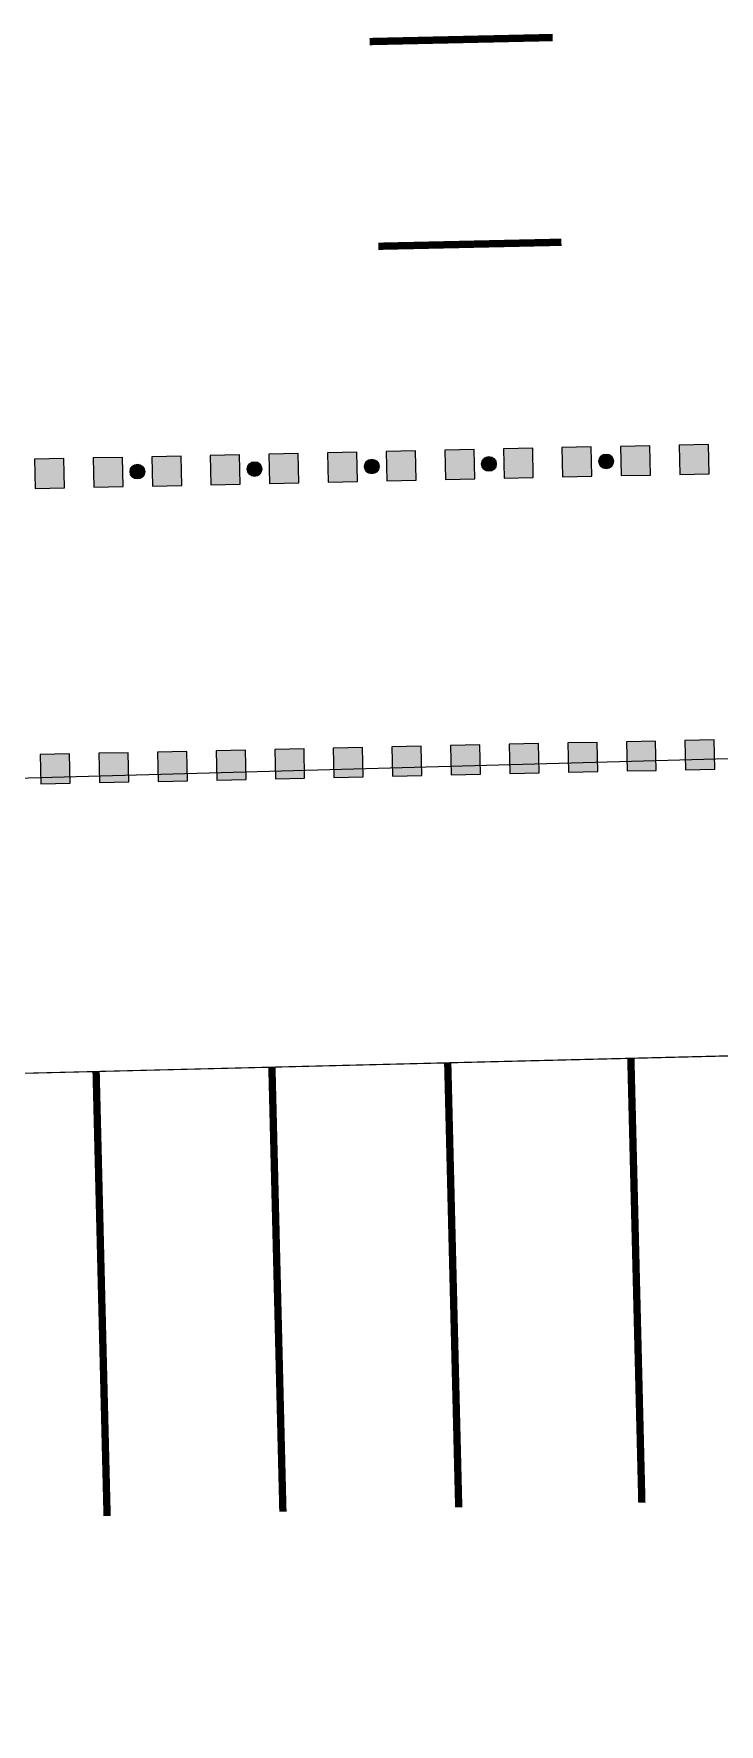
# Model space of a CAD drawing. Header units: metres. Extents: x 668617 to 675126, y 2286318 to 2293677.
# Drawn here: x 670241.24 to 670250.59, y 2287216.79 to 2287239.86 of the extents above; entities that cross this region are included whole.
import ezdxf

# ---------------------------------------------------------------- set-up
doc = ezdxf.new("R2010")
doc.units = ezdxf.units.M
doc.header["$MEASUREMENT"] = 0
for name, color, linetype in [('DMTG-B-CuadrosVerdes', 94, 'Continuous'), ('DMTG-M-VIALETON', 92, 'Continuous'), ('DMTG-PB-BANQUETAS', 251, 'Continuous'), ('DMTG-PB-LOTIFICACION', 253, 'Continuous'), ('DMTG-PB-MANZANAS', 251, 'Continuous'), ('DMTG-SH-LINEA BLANCA', 252, 'Continuous'), ('DMTG-SH-LINEA DISCONTINUA', 252, 'Continuous')]:
    doc.layers.add(name, color=color, linetype=linetype)

# ---------------------------------------------------------------- blocks, each defined once
blk = doc.blocks.new('*U249')
at = {"layer": 'DMTG-SH-LINEA DISCONTINUA', "const_width": 0.1}
blk.add_lwpolyline([(0, 0), (2.5, 0)], dxfattribs=at)
blk = doc.blocks.new('*U250')
at = {"layer": 'DMTG-SH-LINEA DISCONTINUA', "color": 0, "linetype": 'ByBlock', "lineweight": -2, "transparency": 16777216, "rotation": 181.6857893177193}
blk.add_blockref('*U249', (679820.462, 2285442.88), dxfattribs=at)
blk = doc.blocks.new('*U247')
at = {"layer": 'DMTG-SH-LINEA DISCONTINUA', "const_width": 0.1}
blk.add_lwpolyline([(0, 0), (2.5, 0)], dxfattribs=at)
blk = doc.blocks.new('*U248')
at = {"layer": 'DMTG-SH-LINEA DISCONTINUA', "color": 0, "linetype": 'ByBlock', "lineweight": -2, "transparency": 16777216, "rotation": 181.6857893177193}
blk.add_blockref('*U247', (679820.462, 2285442.88), dxfattribs=at)
blk = doc.blocks.new('*U205')
h = blk.add_hatch(color=256)
h.dxf.hatch_style = 1
h.paths.add_polyline_path([(15.21, 4.03), (15.61, 4.03), (15.61, 4.43), (15.21, 4.43)])
h = blk.add_hatch(color=256)
h.dxf.hatch_style = 1
h.paths.add_polyline_path([(15.21, 4.03), (15.61, 4.03), (15.61, 4.43), (15.21, 4.43)])
h = blk.add_hatch(color=256)
h.dxf.hatch_style = 1
h.paths.add_polyline_path([(16.01, 4.03), (16.41, 4.03), (16.41, 4.43), (16.01, 4.43)])
h = blk.add_hatch(color=256)
h.dxf.hatch_style = 1
h.paths.add_polyline_path([(16.01, 4.03), (16.41, 4.03), (16.41, 4.43), (16.01, 4.43)])
h = blk.add_hatch(color=256)
h.dxf.hatch_style = 1
h.paths.add_polyline_path([(16.81, 4.03), (17.21, 4.03), (17.21, 4.43), (16.81, 4.43)])
h = blk.add_hatch(color=256)
h.dxf.hatch_style = 1
h.paths.add_polyline_path([(16.81, 4.03), (17.21, 4.03), (17.21, 4.43), (16.81, 4.43)])
h = blk.add_hatch(color=256)
h.dxf.hatch_style = 1
h.paths.add_polyline_path([(17.61, 4.03), (18.01, 4.03), (18.01, 4.43), (17.61, 4.43)])
h = blk.add_hatch(color=256)
h.dxf.hatch_style = 1
h.paths.add_polyline_path([(17.61, 4.03), (18.01, 4.03), (18.01, 4.43), (17.61, 4.43)])
h = blk.add_hatch(color=256)
h.dxf.hatch_style = 1
h.paths.add_polyline_path([(18.41, 4.03), (18.81, 4.03), (18.81, 4.43), (18.41, 4.43)])
h = blk.add_hatch(color=256)
h.dxf.hatch_style = 1
h.paths.add_polyline_path([(18.41, 4.03), (18.81, 4.03), (18.81, 4.43), (18.41, 4.43)])
h = blk.add_hatch(color=256)
h.dxf.hatch_style = 1
h.paths.add_polyline_path([(19.21, 4.03), (19.61, 4.03), (19.61, 4.43), (19.21, 4.43)])
h = blk.add_hatch(color=256)
h.dxf.hatch_style = 1
h.paths.add_polyline_path([(19.21, 4.03), (19.61, 4.03), (19.61, 4.43), (19.21, 4.43)])
h = blk.add_hatch(color=256)
h.dxf.hatch_style = 1
h.paths.add_polyline_path([(20.01, 4.03), (20.41, 4.03), (20.41, 4.43), (20.01, 4.43)])
h = blk.add_hatch(color=256)
h.dxf.hatch_style = 1
h.paths.add_polyline_path([(20.01, 4.03), (20.41, 4.03), (20.41, 4.43), (20.01, 4.43)])
h = blk.add_hatch(color=256)
h.dxf.hatch_style = 1
h.paths.add_polyline_path([(20.81, 4.03), (21.21, 4.03), (21.21, 4.43), (20.81, 4.43)])
h = blk.add_hatch(color=256)
h.dxf.hatch_style = 1
h.paths.add_polyline_path([(20.81, 4.03), (21.21, 4.03), (21.21, 4.43), (20.81, 4.43)])
h = blk.add_hatch(color=256)
h.dxf.hatch_style = 1
h.paths.add_polyline_path([(21.61, 4.03), (22.01, 4.03), (22.01, 4.43), (21.61, 4.43)])
h = blk.add_hatch(color=256)
h.dxf.hatch_style = 1
h.paths.add_polyline_path([(21.61, 4.03), (22.01, 4.03), (22.01, 4.43), (21.61, 4.43)])
h = blk.add_hatch(color=256)
h.dxf.hatch_style = 1
h.paths.add_polyline_path([(22.41, 4.03), (22.81, 4.03), (22.81, 4.43), (22.41, 4.43)])
h = blk.add_hatch(color=256)
h.dxf.hatch_style = 1
h.paths.add_polyline_path([(22.41, 4.03), (22.81, 4.03), (22.81, 4.43), (22.41, 4.43)])
h = blk.add_hatch(color=256)
h.dxf.hatch_style = 1
h.paths.add_polyline_path([(23.21, 4.03), (23.61, 4.03), (23.61, 4.43), (23.21, 4.43)])
h = blk.add_hatch(color=256)
h.dxf.hatch_style = 1
h.paths.add_polyline_path([(23.21, 4.03), (23.61, 4.03), (23.61, 4.43), (23.21, 4.43)])
h = blk.add_hatch(color=256)
h.dxf.hatch_style = 1
h.paths.add_polyline_path([(24.01, 4.03), (24.41, 4.03), (24.41, 4.43), (24.01, 4.43)])
h = blk.add_hatch(color=256)
h.dxf.hatch_style = 1
h.paths.add_polyline_path([(15.2, 0), (15.6, 0), (15.6, 0.4), (15.2, 0.4)])
h = blk.add_hatch(color=256)
h.dxf.hatch_style = 1
h.paths.add_polyline_path([(15.2, 0), (15.6, 0), (15.6, 0.4), (15.2, 0.4)])
h = blk.add_hatch(color=256)
h.dxf.hatch_style = 1
h.paths.add_polyline_path([(16, 0), (16.4, 0), (16.4, 0.4), (16, 0.4)])
h = blk.add_hatch(color=256)
h.dxf.hatch_style = 1
h.paths.add_polyline_path([(16, 0), (16.4, 0), (16.4, 0.4), (16, 0.4)])
h = blk.add_hatch(color=256)
h.dxf.hatch_style = 1
h.paths.add_polyline_path([(16.8, 0), (17.2, 0), (17.2, 0.4), (16.8, 0.4)])
h = blk.add_hatch(color=256)
h.dxf.hatch_style = 1
h.paths.add_polyline_path([(16.8, 0), (17.2, 0), (17.2, 0.4), (16.8, 0.4)])
h = blk.add_hatch(color=256)
h.dxf.hatch_style = 1
h.paths.add_polyline_path([(17.6, 0), (18, 0), (18, 0.4), (17.6, 0.4)])
h = blk.add_hatch(color=256)
h.dxf.hatch_style = 1
h.paths.add_polyline_path([(17.6, 0), (18, 0), (18, 0.4), (17.6, 0.4)])
h = blk.add_hatch(color=256)
h.dxf.hatch_style = 1
h.paths.add_polyline_path([(18.4, 0), (18.8, 0), (18.8, 0.4), (18.4, 0.4)])
h = blk.add_hatch(color=256)
h.dxf.hatch_style = 1
h.paths.add_polyline_path([(18.4, 0), (18.8, 0), (18.8, 0.4), (18.4, 0.4)])
h = blk.add_hatch(color=256)
h.dxf.hatch_style = 1
h.paths.add_polyline_path([(19.2, 0), (19.6, 0), (19.6, 0.4), (19.2, 0.4)])
h = blk.add_hatch(color=256)
h.dxf.hatch_style = 1
h.paths.add_polyline_path([(19.2, 0), (19.6, 0), (19.6, 0.4), (19.2, 0.4)])
h = blk.add_hatch(color=256)
h.dxf.hatch_style = 1
h.paths.add_polyline_path([(20, 0), (20.4, 0), (20.4, 0.4), (20, 0.4)])
h = blk.add_hatch(color=256)
h.dxf.hatch_style = 1
h.paths.add_polyline_path([(20, 0), (20.4, 0), (20.4, 0.4), (20, 0.4)])
h = blk.add_hatch(color=256)
h.dxf.hatch_style = 1
h.paths.add_polyline_path([(20.8, 0), (21.2, 0), (21.2, 0.4), (20.8, 0.4)])
h = blk.add_hatch(color=256)
h.dxf.hatch_style = 1
h.paths.add_polyline_path([(20.8, 0), (21.2, 0), (21.2, 0.4), (20.8, 0.4)])
h = blk.add_hatch(color=256)
h.dxf.hatch_style = 1
h.paths.add_polyline_path([(21.6, 0), (22, 0), (22, 0.4), (21.6, 0.4)])
h = blk.add_hatch(color=256)
h.dxf.hatch_style = 1
h.paths.add_polyline_path([(21.6, 0), (22, 0), (22, 0.4), (21.6, 0.4)])
h = blk.add_hatch(color=256)
h.dxf.hatch_style = 1
h.paths.add_polyline_path([(22.4, 0), (22.8, 0), (22.8, 0.4), (22.4, 0.4)])
h = blk.add_hatch(color=256)
h.dxf.hatch_style = 1
h.paths.add_polyline_path([(22.4, 0), (22.8, 0), (22.8, 0.4), (22.4, 0.4)])
h = blk.add_hatch(color=256)
h.dxf.hatch_style = 1
h.paths.add_polyline_path([(23.2, 0), (23.6, 0), (23.6, 0.4), (23.2, 0.4)])
h = blk.add_hatch(color=256)
h.dxf.hatch_style = 1
h.paths.add_polyline_path([(23.2, 0), (23.6, 0), (23.6, 0.4), (23.2, 0.4)])
h = blk.add_hatch(color=256)
h.dxf.hatch_style = 1
h.paths.add_polyline_path([(24, 0), (24.4, 0), (24.4, 0.4), (24, 0.4)])
for points in [[(15.21, 4.03), (15.61, 4.03), (15.61, 4.43), (15.21, 4.43)], [(15.21, 4.03), (15.61, 4.03), (15.61, 4.43), (15.21, 4.43)], [(16.01, 4.03), (16.41, 4.03), (16.41, 4.43), (16.01, 4.43)], [(16.01, 4.03), (16.41, 4.03), (16.41, 4.43), (16.01, 4.43)], [(16.81, 4.03), (17.21, 4.03), (17.21, 4.43), (16.81, 4.43)], [(16.81, 4.03), (17.21, 4.03), (17.21, 4.43), (16.81, 4.43)], [(17.61, 4.03), (18.01, 4.03), (18.01, 4.43), (17.61, 4.43)], [(17.61, 4.03), (18.01, 4.03), (18.01, 4.43), (17.61, 4.43)], [(18.41, 4.03), (18.81, 4.03), (18.81, 4.43), (18.41, 4.43)], [(18.41, 4.03), (18.81, 4.03), (18.81, 4.43), (18.41, 4.43)], [(19.21, 4.03), (19.61, 4.03), (19.61, 4.43), (19.21, 4.43)], [(19.21, 4.03), (19.61, 4.03), (19.61, 4.43), (19.21, 4.43)], [(20.01, 4.03), (20.41, 4.03), (20.41, 4.43), (20.01, 4.43)], [(20.01, 4.03), (20.41, 4.03), (20.41, 4.43), (20.01, 4.43)], [(20.81, 4.03), (21.21, 4.03), (21.21, 4.43), (20.81, 4.43)], [(20.81, 4.03), (21.21, 4.03), (21.21, 4.43), (20.81, 4.43)], [(21.61, 4.03), (22.01, 4.03), (22.01, 4.43), (21.61, 4.43)], [(21.61, 4.03), (22.01, 4.03), (22.01, 4.43), (21.61, 4.43)], [(22.41, 4.03), (22.81, 4.03), (22.81, 4.43), (22.41, 4.43)], [(22.41, 4.03), (22.81, 4.03), (22.81, 4.43), (22.41, 4.43)], [(23.21, 4.03), (23.61, 4.03), (23.61, 4.43), (23.21, 4.43)], [(23.21, 4.03), (23.61, 4.03), (23.61, 4.43), (23.21, 4.43)], [(24.01, 4.03), (24.41, 4.03), (24.41, 4.43), (24.01, 4.43)], [(15.2, 0), (15.6, 0), (15.6, 0.4), (15.2, 0.4)], [(15.2, 0), (15.6, 0), (15.6, 0.4), (15.2, 0.4)], [(16, 0), (16.4, 0), (16.4, 0.4), (16, 0.4)], [(16, 0), (16.4, 0), (16.4, 0.4), (16, 0.4)], [(16.8, 0), (17.2, 0), (17.2, 0.4), (16.8, 0.4)], [(16.8, 0), (17.2, 0), (17.2, 0.4), (16.8, 0.4)], [(17.6, 0), (18, 0), (18, 0.4), (17.6, 0.4)], [(17.6, 0), (18, 0), (18, 0.4), (17.6, 0.4)], [(18.4, 0), (18.8, 0), (18.8, 0.4), (18.4, 0.4)], [(18.4, 0), (18.8, 0), (18.8, 0.4), (18.4, 0.4)], [(19.2, 0), (19.6, 0), (19.6, 0.4), (19.2, 0.4)], [(19.2, 0), (19.6, 0), (19.6, 0.4), (19.2, 0.4)], [(20, 0), (20.4, 0), (20.4, 0.4), (20, 0.4)], [(20, 0), (20.4, 0), (20.4, 0.4), (20, 0.4)], [(20.8, 0), (21.2, 0), (21.2, 0.4), (20.8, 0.4)], [(20.8, 0), (21.2, 0), (21.2, 0.4), (20.8, 0.4)], [(21.6, 0), (22, 0), (22, 0.4), (21.6, 0.4)], [(21.6, 0), (22, 0), (22, 0.4), (21.6, 0.4)], [(22.4, 0), (22.8, 0), (22.8, 0.4), (22.4, 0.4)], [(22.4, 0), (22.8, 0), (22.8, 0.4), (22.4, 0.4)], [(23.2, 0), (23.6, 0), (23.6, 0.4), (23.2, 0.4)], [(23.2, 0), (23.6, 0), (23.6, 0.4), (23.2, 0.4)], [(24, 0), (24.4, 0), (24.4, 0.4), (24, 0.4)]]:
    blk.add_lwpolyline(points, close=True)
blk = doc.blocks.new('*U206')
at = {"true_color": 0x58ba48}
h = blk.add_hatch(color=85, dxfattribs=at)
h.dxf.hatch_style = 1
h.paths.add_polyline_path([(18.142, 11.576, 1), (18.242, 11.576, 1)], flags=0)
h.paths.add_polyline_path([(18.141, 11.644), (18.13, 11.655, 0.062746), (18.113, 11.637), (18.123, 11.626, 0.413879), (18.141, 11.626, 0.414549)], flags=17)
h.paths.add_polyline_path([(18.138, 11.635, -1), (18.126, 11.635, -1)], flags=16)
h.paths.add_polyline_path([(18.142, 11.576, 1), (18.242, 11.576, 1)], flags=16)
h.paths.add_polyline_path([(18.253, 11.654), (18.242, 11.644, 0.413879), (18.242, 11.626, 0.414549), (18.26, 11.626), (18.271, 11.637, 0.062746)], flags=17)
h.paths.add_polyline_path([(18.257, 11.635, -1), (18.245, 11.635, -1)], flags=16)
h.paths.add_polyline_path([(18.27, 11.514), (18.26, 11.525, 0.413879), (18.242, 11.525, 0.414549), (18.242, 11.507), (18.253, 11.496, 0.062746)], flags=17)
h.paths.add_polyline_path([(18.245, 11.516, -1), (18.257, 11.516, -1)], flags=16)
h.paths.add_polyline_path([(18.141, 11.525, 0.414549), (18.123, 11.525), (18.112, 11.515, 0.062746), (18.13, 11.497), (18.141, 11.508, 0.413879)], flags=17)
h.paths.add_polyline_path([(18.126, 11.516, -1), (18.138, 11.516, -1)], flags=16)
h.paths.add_polyline_path([(18.271, 11.637), (18.26, 11.626, -0.414549), (18.242, 11.626, -0.413879), (18.242, 11.644), (18.253, 11.654, 0.342564), (18.13, 11.655), (18.141, 11.644, -0.414549), (18.141, 11.626, -0.413879), (18.123, 11.626), (18.113, 11.637, 0.166532), (18.092, 11.576, 0.166532), (18.112, 11.515), (18.123, 11.525, -0.414549), (18.141, 11.525, -0.413879), (18.141, 11.508), (18.13, 11.497, 0.342564), (18.253, 11.496), (18.242, 11.507, -0.414549), (18.242, 11.525, -0.413879), (18.26, 11.525), (18.27, 11.514, 0.166532), (18.292, 11.575, 0.166532)])
h.paths.add_polyline_path([(18.242, 11.576, -1), (18.142, 11.576, -1)], flags=0)
h.paths.add_polyline_path([(18.221, 11.631, 0.245947), (18.163, 11.631), (18.151, 11.653, -0.245947), (18.232, 11.653)], flags=16)
h.paths.add_polyline_path([(18.22, 11.52), (18.232, 11.498, -0.245947), (18.151, 11.498), (18.162, 11.52, 0.245947)], flags=16)
h = blk.add_hatch(color=85, dxfattribs=at)
h.dxf.hatch_style = 1
h.paths.add_polyline_path([(18.142, 11.576, 1), (18.242, 11.576, 1)])
at = {"true_color": 0xc7c8ca}
h = blk.add_hatch(color=9, dxfattribs=at)
h.dxf.hatch_style = 1
h.paths.add_polyline_path([(18.232, 11.653, 0.245947), (18.151, 11.653), (18.163, 11.631, -0.245947), (18.221, 11.631)])
h.paths.add_polyline_path([(18.232, 11.498), (18.22, 11.52, -0.245947), (18.162, 11.52), (18.151, 11.498, 0.245947)])
at = {"true_color": 0x58ba48}
h = blk.add_hatch(color=85, dxfattribs=at)
h.dxf.hatch_style = 1
h.paths.add_polyline_path([(19.742, 11.571, 1), (19.842, 11.571, 1)], flags=0)
h.paths.add_polyline_path([(19.741, 11.639), (19.73, 11.65, 0.062746), (19.713, 11.632), (19.723, 11.622, 0.413879), (19.741, 11.622, 0.414549)], flags=17)
h.paths.add_polyline_path([(19.738, 11.63, -1), (19.726, 11.63, -1)], flags=16)
h.paths.add_polyline_path([(19.742, 11.571, 1), (19.842, 11.571, 1)], flags=16)
h.paths.add_polyline_path([(19.853, 11.65), (19.842, 11.639, 0.413879), (19.842, 11.621, 0.414549), (19.86, 11.621), (19.871, 11.632, 0.062746)], flags=17)
h.paths.add_polyline_path([(19.857, 11.63, -1), (19.845, 11.63, -1)], flags=16)
h.paths.add_polyline_path([(19.87, 11.509), (19.86, 11.52, 0.413879), (19.842, 11.52, 0.414549), (19.842, 11.502), (19.853, 11.492, 0.062746)], flags=17)
h.paths.add_polyline_path([(19.845, 11.511, -1), (19.857, 11.511, -1)], flags=16)
h.paths.add_polyline_path([(19.741, 11.52, 0.414549), (19.723, 11.52), (19.712, 11.51, 0.062746), (19.73, 11.492), (19.741, 11.503, 0.413879)], flags=17)
h.paths.add_polyline_path([(19.726, 11.512, -1), (19.738, 11.512, -1)], flags=16)
h.paths.add_polyline_path([(19.871, 11.632), (19.86, 11.621, -0.414549), (19.842, 11.621, -0.413879), (19.842, 11.639), (19.853, 11.65, 0.342564), (19.73, 11.65), (19.741, 11.639, -0.414549), (19.741, 11.622, -0.413879), (19.723, 11.622), (19.713, 11.632, 0.166532), (19.692, 11.571, 0.166532), (19.712, 11.51), (19.723, 11.52, -0.414549), (19.741, 11.52, -0.413879), (19.741, 11.503), (19.73, 11.492, 0.342564), (19.853, 11.492), (19.842, 11.502, -0.414549), (19.842, 11.52, -0.413879), (19.86, 11.52), (19.87, 11.509, 0.166532), (19.892, 11.571, 0.166532)])
h.paths.add_polyline_path([(19.842, 11.571, -1), (19.742, 11.571, -1)], flags=0)
h.paths.add_polyline_path([(19.821, 11.626, 0.245947), (19.763, 11.626), (19.751, 11.648, -0.245947), (19.832, 11.648)], flags=16)
h.paths.add_polyline_path([(19.82, 11.515), (19.832, 11.493, -0.245947), (19.751, 11.493), (19.762, 11.516, 0.245947)], flags=16)
h = blk.add_hatch(color=85, dxfattribs=at)
h.dxf.hatch_style = 1
h.paths.add_polyline_path([(19.742, 11.571, 1), (19.842, 11.571, 1)])
at = {"true_color": 0xc7c8ca}
h = blk.add_hatch(color=9, dxfattribs=at)
h.dxf.hatch_style = 1
h.paths.add_polyline_path([(19.832, 11.648, 0.245947), (19.751, 11.648), (19.763, 11.626, -0.245947), (19.821, 11.626)])
h.paths.add_polyline_path([(19.832, 11.493), (19.82, 11.515, -0.245947), (19.762, 11.516), (19.751, 11.493, 0.245947)])
at = {"true_color": 0x58ba48}
h = blk.add_hatch(color=85, dxfattribs=at)
h.dxf.hatch_style = 1
h.paths.add_polyline_path([(21.342, 11.566, 1), (21.442, 11.566, 1)], flags=0)
h.paths.add_polyline_path([(21.341, 11.634), (21.33, 11.645, 0.062746), (21.313, 11.628), (21.323, 11.617, 0.413879), (21.341, 11.617, 0.414549)], flags=17)
h.paths.add_polyline_path([(21.338, 11.626, -1), (21.326, 11.626, -1)], flags=16)
h.paths.add_polyline_path([(21.342, 11.566, 1), (21.442, 11.566, 1)], flags=16)
h.paths.add_polyline_path([(21.453, 11.645), (21.442, 11.634, 0.413879), (21.442, 11.616, 0.414549), (21.46, 11.616), (21.471, 11.627, 0.062746)], flags=17)
h.paths.add_polyline_path([(21.457, 11.625, -1), (21.445, 11.625, -1)], flags=16)
h.paths.add_polyline_path([(21.47, 11.504), (21.46, 11.515, 0.413879), (21.442, 11.515, 0.414549), (21.442, 11.498), (21.453, 11.487, 0.062746)], flags=17)
h.paths.add_polyline_path([(21.445, 11.506, -1), (21.457, 11.506, -1)], flags=16)
h.paths.add_polyline_path([(21.341, 11.516, 0.414549), (21.323, 11.516), (21.312, 11.505, 0.062746), (21.33, 11.487), (21.341, 11.498, 0.413879)], flags=17)
h.paths.add_polyline_path([(21.326, 11.507, -1), (21.338, 11.507, -1)], flags=16)
h.paths.add_polyline_path([(21.471, 11.627), (21.46, 11.616, -0.414549), (21.442, 11.616, -0.413879), (21.442, 11.634), (21.453, 11.645, 0.342564), (21.33, 11.645), (21.341, 11.634, -0.414549), (21.341, 11.617, -0.413879), (21.323, 11.617), (21.313, 11.628, 0.166532), (21.292, 11.566, 0.166532), (21.312, 11.505), (21.323, 11.516, -0.414549), (21.341, 11.516, -0.413879), (21.341, 11.498), (21.33, 11.487, 0.342564), (21.453, 11.487), (21.442, 11.498, -0.414549), (21.442, 11.515, -0.413879), (21.46, 11.515), (21.47, 11.504, 0.166532), (21.492, 11.566, 0.166532)])
h.paths.add_polyline_path([(21.442, 11.566, -1), (21.342, 11.566, -1)], flags=0)
h.paths.add_polyline_path([(21.421, 11.621, 0.245947), (21.363, 11.621), (21.351, 11.644, -0.245947), (21.432, 11.643)], flags=16)
h.paths.add_polyline_path([(21.42, 11.511), (21.432, 11.488, -0.245947), (21.351, 11.489), (21.362, 11.511, 0.245947)], flags=16)
h = blk.add_hatch(color=85, dxfattribs=at)
h.dxf.hatch_style = 1
h.paths.add_polyline_path([(21.342, 11.566, 1), (21.442, 11.566, 1)])
at = {"true_color": 0xc7c8ca}
h = blk.add_hatch(color=9, dxfattribs=at)
h.dxf.hatch_style = 1
h.paths.add_polyline_path([(21.432, 11.643, 0.245947), (21.351, 11.644), (21.363, 11.621, -0.245947), (21.421, 11.621)])
h.paths.add_polyline_path([(21.432, 11.488), (21.42, 11.511, -0.245947), (21.362, 11.511), (21.351, 11.489, 0.245947)])
at = {"true_color": 0x58ba48}
h = blk.add_hatch(color=85, dxfattribs=at)
h.dxf.hatch_style = 1
h.paths.add_polyline_path([(22.941, 11.561, 1), (23.041, 11.561, 1)], flags=0)
h.paths.add_polyline_path([(22.941, 11.63), (22.93, 11.64, 0.062746), (22.913, 11.623), (22.923, 11.612, 0.413879), (22.941, 11.612, 0.414549)], flags=17)
h.paths.add_polyline_path([(22.938, 11.621, -1), (22.926, 11.621, -1)], flags=16)
h.paths.add_polyline_path([(22.941, 11.561, 1), (23.041, 11.561, 1)], flags=16)
h.paths.add_polyline_path([(23.053, 11.64), (23.042, 11.629, 0.413879), (23.042, 11.612, 0.414549), (23.06, 11.612), (23.071, 11.622, 0.062746)], flags=17)
h.paths.add_polyline_path([(23.057, 11.62, -1), (23.045, 11.62, -1)], flags=16)
h.paths.add_polyline_path([(23.07, 11.5), (23.06, 11.51, 0.413879), (23.042, 11.51, 0.414549), (23.042, 11.493), (23.053, 11.482, 0.062746)], flags=17)
h.paths.add_polyline_path([(23.045, 11.502, -1), (23.057, 11.502, -1)], flags=16)
h.paths.add_polyline_path([(22.941, 11.511, 0.414549), (22.923, 11.511), (22.912, 11.5, 0.062746), (22.93, 11.482), (22.941, 11.493, 0.413879)], flags=17)
h.paths.add_polyline_path([(22.926, 11.502, -1), (22.938, 11.502, -1)], flags=16)
h.paths.add_polyline_path([(23.071, 11.622), (23.06, 11.612, -0.414549), (23.042, 11.612, -0.413879), (23.042, 11.629), (23.053, 11.64, 0.342564), (22.93, 11.64), (22.941, 11.63, -0.414549), (22.941, 11.612, -0.413879), (22.923, 11.612), (22.913, 11.623, 0.166532), (22.891, 11.561, 0.166532), (22.912, 11.5), (22.923, 11.511, -0.414549), (22.941, 11.511, -0.413879), (22.941, 11.493), (22.93, 11.482, 0.342564), (23.053, 11.482), (23.042, 11.493, -0.414549), (23.042, 11.51, -0.413879), (23.06, 11.51), (23.07, 11.5, 0.166532), (23.091, 11.561, 0.166532)])
h.paths.add_polyline_path([(23.041, 11.561, -1), (22.941, 11.561, -1)], flags=0)
h.paths.add_polyline_path([(23.021, 11.616, 0.245947), (22.963, 11.617), (22.951, 11.639, -0.245947), (23.032, 11.639)], flags=16)
h.paths.add_polyline_path([(23.02, 11.506), (23.032, 11.484, -0.245947), (22.951, 11.484), (22.962, 11.506, 0.245947)], flags=16)
h = blk.add_hatch(color=85, dxfattribs=at)
h.dxf.hatch_style = 1
h.paths.add_polyline_path([(22.941, 11.561, 1), (23.041, 11.561, 1)])
at = {"true_color": 0xc7c8ca}
h = blk.add_hatch(color=9, dxfattribs=at)
h.dxf.hatch_style = 1
h.paths.add_polyline_path([(23.032, 11.639, 0.245947), (22.951, 11.639), (22.963, 11.617, -0.245947), (23.021, 11.616)])
h.paths.add_polyline_path([(23.032, 11.484), (23.02, 11.506, -0.245947), (22.962, 11.506), (22.951, 11.484, 0.245947)])
at = {"true_color": 0x58ba48}
h = blk.add_hatch(color=85, dxfattribs=at)
h.dxf.hatch_style = 1
h.paths.add_polyline_path([(24.541, 11.556, 1), (24.641, 11.556, 1)], flags=0)
h.paths.add_polyline_path([(24.541, 11.625), (24.53, 11.635, 0.062746), (24.513, 11.618), (24.523, 11.607, 0.413879), (24.541, 11.607, 0.414549)], flags=17)
h.paths.add_polyline_path([(24.538, 11.616, -1), (24.526, 11.616, -1)], flags=16)
h.paths.add_polyline_path([(24.541, 11.556, 1), (24.641, 11.556, 1)], flags=16)
h.paths.add_polyline_path([(24.653, 11.635), (24.642, 11.624, 0.413879), (24.642, 11.607, 0.414549), (24.66, 11.607), (24.671, 11.617, 0.062746)], flags=17)
h.paths.add_polyline_path([(24.657, 11.616, -1), (24.645, 11.616, -1)], flags=16)
h.paths.add_polyline_path([(24.67, 11.495), (24.66, 11.506, 0.413879), (24.642, 11.506, 0.414549), (24.642, 11.488), (24.653, 11.477, 0.062746)], flags=17)
h.paths.add_polyline_path([(24.645, 11.497, -1), (24.657, 11.497, -1)], flags=16)
h.paths.add_polyline_path([(24.541, 11.506, 0.414549), (24.523, 11.506), (24.512, 11.495, 0.062746), (24.53, 11.478), (24.541, 11.488, 0.413879)], flags=17)
h.paths.add_polyline_path([(24.526, 11.497, -1), (24.538, 11.497, -1)], flags=16)
h.paths.add_polyline_path([(24.671, 11.617), (24.66, 11.607, -0.414549), (24.642, 11.607, -0.413879), (24.642, 11.624), (24.653, 11.635, 0.342564), (24.53, 11.635), (24.541, 11.625, -0.414549), (24.541, 11.607, -0.413879), (24.523, 11.607), (24.513, 11.618, 0.166532), (24.491, 11.557, 0.166532), (24.512, 11.495), (24.523, 11.506, -0.414549), (24.541, 11.506, -0.413879), (24.541, 11.488), (24.53, 11.478, 0.342564), (24.653, 11.477), (24.642, 11.488, -0.414549), (24.642, 11.506, -0.413879), (24.66, 11.506), (24.67, 11.495, 0.166532), (24.691, 11.556, 0.166532)])
h.paths.add_polyline_path([(24.641, 11.556, -1), (24.541, 11.556, -1)], flags=0)
h.paths.add_polyline_path([(24.621, 11.612, 0.245947), (24.563, 11.612), (24.551, 11.634, -0.245947), (24.632, 11.634)], flags=16)
h.paths.add_polyline_path([(24.62, 11.501), (24.632, 11.479, -0.245947), (24.551, 11.479), (24.562, 11.501, 0.245947)], flags=16)
h = blk.add_hatch(color=85, dxfattribs=at)
h.dxf.hatch_style = 1
h.paths.add_polyline_path([(24.541, 11.556, 1), (24.641, 11.556, 1)])
at = {"true_color": 0xc7c8ca}
h = blk.add_hatch(color=9, dxfattribs=at)
h.dxf.hatch_style = 1
h.paths.add_polyline_path([(24.632, 11.634, 0.245947), (24.551, 11.634), (24.563, 11.612, -0.245947), (24.621, 11.612)])
h.paths.add_polyline_path([(24.632, 11.479), (24.62, 11.501, -0.245947), (24.562, 11.501), (24.551, 11.479, 0.245947)])
at = {"color": 18, "true_color": 0x000000}
for points in [[(18.141, 11.644), (18.13, 11.655, 0.062746), (18.113, 11.637), (18.123, 11.626, 0.413879), (18.141, 11.626, 0.414549)], [(18.232, 11.653), (18.221, 11.631, 0.245947), (18.163, 11.631), (18.151, 11.653, -0.245947)], [(18.242, 11.644), (18.253, 11.654, -0.062746), (18.271, 11.637), (18.26, 11.626, -0.413879), (18.242, 11.626, -0.414549)], [(19.741, 11.639), (19.73, 11.65, 0.062746), (19.713, 11.632), (19.723, 11.622, 0.413879), (19.741, 11.622, 0.414549)], [(19.832, 11.648), (19.821, 11.626, 0.245947), (19.763, 11.626), (19.751, 11.648, -0.245947)], [(19.842, 11.639), (19.853, 11.65, -0.062746), (19.871, 11.632), (19.86, 11.621, -0.413879), (19.842, 11.621, -0.414549)], [(21.341, 11.634), (21.33, 11.645, 0.062746), (21.313, 11.628), (21.323, 11.617, 0.413879), (21.341, 11.617, 0.414549)], [(21.432, 11.643), (21.421, 11.621, 0.245947), (21.363, 11.621), (21.351, 11.644, -0.245947)], [(21.442, 11.634), (21.453, 11.645, -0.062746), (21.471, 11.627), (21.46, 11.616, -0.413879), (21.442, 11.616, -0.414549)], [(22.941, 11.63), (22.93, 11.64, 0.062746), (22.913, 11.623), (22.923, 11.612, 0.413879), (22.941, 11.612, 0.414549)], [(23.032, 11.639), (23.021, 11.616, 0.245947), (22.963, 11.617), (22.951, 11.639, -0.245947)], [(23.042, 11.629), (23.053, 11.64, -0.062746), (23.071, 11.622), (23.06, 11.611, -0.413879), (23.042, 11.612, -0.414549)], [(24.541, 11.625), (24.53, 11.635, 0.062746), (24.513, 11.618), (24.523, 11.607, 0.413879), (24.541, 11.607, 0.414549)], [(24.632, 11.634), (24.621, 11.612, 0.245947), (24.563, 11.612), (24.551, 11.634, -0.245947)], [(24.642, 11.624), (24.653, 11.635, -0.062746), (24.671, 11.617), (24.66, 11.607, -0.413879), (24.642, 11.607, -0.414549)], [(18.141, 11.508), (18.13, 11.497, -0.062746), (18.112, 11.515), (18.123, 11.525, -0.413879), (18.141, 11.525, -0.414549)], [(18.232, 11.498), (18.22, 11.52, -0.245947), (18.162, 11.52), (18.151, 11.498, 0.245947)], [(18.242, 11.507), (18.253, 11.496, 0.062746), (18.27, 11.514), (18.26, 11.525, 0.413879), (18.242, 11.525, 0.414549)], [(19.741, 11.503), (19.73, 11.492, -0.062746), (19.712, 11.51), (19.723, 11.52, -0.413879), (19.741, 11.52, -0.414549)], [(19.832, 11.493), (19.82, 11.515, -0.245947), (19.762, 11.516), (19.751, 11.493, 0.245947)], [(19.842, 11.502), (19.853, 11.492, 0.062746), (19.87, 11.509), (19.86, 11.52, 0.413879), (19.842, 11.52, 0.414549)], [(21.341, 11.498), (21.33, 11.487, -0.062746), (21.312, 11.505), (21.323, 11.516, -0.413879), (21.341, 11.516, -0.414549)], [(21.432, 11.488), (21.42, 11.511, -0.245947), (21.362, 11.511), (21.351, 11.489, 0.245947)], [(21.442, 11.498), (21.453, 11.487, 0.062746), (21.47, 11.504), (21.46, 11.515, 0.413879), (21.442, 11.515, 0.414549)], [(22.941, 11.493), (22.93, 11.482, -0.062746), (22.912, 11.5), (22.923, 11.511, -0.413879), (22.941, 11.511, -0.414549)], [(23.032, 11.484), (23.02, 11.506, -0.245947), (22.962, 11.506), (22.951, 11.484, 0.245947)], [(23.042, 11.493), (23.053, 11.482, 0.062746), (23.07, 11.5), (23.06, 11.51, 0.413879), (23.042, 11.51, 0.414549)], [(24.541, 11.488), (24.53, 11.478, -0.062746), (24.512, 11.495), (24.523, 11.506, -0.413879), (24.541, 11.506, -0.414549)], [(24.632, 11.479), (24.62, 11.501, -0.245947), (24.562, 11.501), (24.551, 11.479, 0.245947)], [(24.642, 11.488), (24.653, 11.477, 0.062746), (24.67, 11.495), (24.66, 11.506, 0.413879), (24.642, 11.506, 0.414549)]]:
    blk.add_lwpolyline(points, format="xyb", close=True, dxfattribs=at)
for points in [[(18.191, 11.476), (18.192, 11.676)], [(19.791, 11.471), (19.792, 11.671)], [(21.391, 11.466), (21.392, 11.666)], [(22.991, 11.461), (22.992, 11.661)], [(24.591, 11.456), (24.592, 11.656)]]:
    blk.add_lwpolyline(points)
for centre, radius in [((18.192, 11.576), 0.1), ((18.132, 11.635), 0.00613), ((18.192, 11.576), 0.05), ((18.251, 11.635), 0.00613), ((19.792, 11.571), 0.1), ((19.732, 11.63), 0.00613), ((19.792, 11.571), 0.05), ((19.851, 11.63), 0.00613), ((21.392, 11.566), 0.1), ((21.332, 11.626), 0.00613), ((21.392, 11.566), 0.05), ((21.451, 11.625), 0.00613), ((22.991, 11.561), 0.1), ((22.932, 11.621), 0.00613), ((22.991, 11.561), 0.05), ((23.051, 11.62), 0.00613), ((24.591, 11.556), 0.1), ((24.532, 11.616), 0.00613), ((24.591, 11.556), 0.05), ((24.651, 11.616), 0.00613), ((18.132, 11.516), 0.00613), ((18.251, 11.516), 0.00613), ((19.732, 11.512), 0.00613), ((19.851, 11.511), 0.00613), ((21.332, 11.507), 0.00613), ((21.451, 11.506), 0.00613), ((22.932, 11.502), 0.00613), ((23.051, 11.502), 0.00613), ((24.532, 11.497), 0.00613), ((24.651, 11.497), 0.00613)]:
    blk.add_circle(centre, radius, dxfattribs=at)

msp = doc.modelspace()

# ---------------------------------------------------------------- linework, layer by layer
at = {"layer": 'DMTG-PB-BANQUETAS'}
msp.add_lwpolyline([(670291.5517, 2287228.1473), (670291.3937, 2287228.68949), (670291.15346, 2287229.20027), (670290.83691, 2287229.66762), (670290.45194, 2287230.07947), (670290.00749, 2287230.42776), (670289.51451, 2287230.70241), (670288.98393, 2287230.89733), (670288.43073, 2287231.00742), (670187.46046, 2287228.21934), (670187.03935, 2287228.07044), (670186.64658, 2287227.862), (670186.29356, 2287227.5896)], dxfattribs=at)
at = {"layer": 'DMTG-PB-LOTIFICACION'}
msp.add_line((670224.89325, 2287225.27792), (670254.81056, 2287226.01508), dxfattribs=at)
at = {"layer": 'DMTG-PB-MANZANAS'}
msp.add_lwpolyline([(670287.97743, 2287226.86605), (670288.92009, 2287223.90992), (670289.62129, 2287197.93173), (670289.93978, 2287186.60257), (670290.87577, 2287152.495), (670289.07155, 2287151.13727), (670271.86284, 2287150.77413), (670252.13418, 2287150.39028), (670226.676, 2287149.87208), (670191.71845, 2287149.17351), (670190.87666, 2287186.97165), (670190.04646, 2287224.39981), (670213.87426, 2287225.00109), (670224.89325, 2287225.27792), (670254.81056, 2287226.01508)], close=True, dxfattribs=at)
at = {"layer": 'DMTG-SH-LINEA BLANCA', "const_width": 0.1}
for points in [[(670242.08798, 2287225.70334), (670242.23812, 2287219.6352)], [(670244.48725, 2287225.7627), (670244.63739, 2287219.69456)], [(670246.88652, 2287225.82206), (670247.03665, 2287219.75392)], [(670249.38575, 2287225.8839), (670249.53589, 2287219.81576)]]:
    msp.add_lwpolyline(points, dxfattribs=at)

# ---------------------------------------------------------------- block references
at = {"layer": 'DMTG-B-CuadrosVerdes', "rotation": 1.262879194926895}
msp.add_blockref('*U205', (670226.13882, 2287229.28736), dxfattribs=at)
at = {"layer": 'DMTG-M-VIALETON', "rotation": 1.43621019332006}
msp.add_blockref('*U206', (670224.75504, 2287221.85428), dxfattribs=at)
at = {"layer": 'DMTG-SH-LINEA DISCONTINUA', "rotation": 359.5770898771991}
for name, p in [('*U250', (-26422.72235, 6877.01008)), ('*U248', (-26422.60293, 6874.21726))]:
    msp.add_blockref(name, p, dxfattribs=at)

doc.saveas('drawing.dxf')
